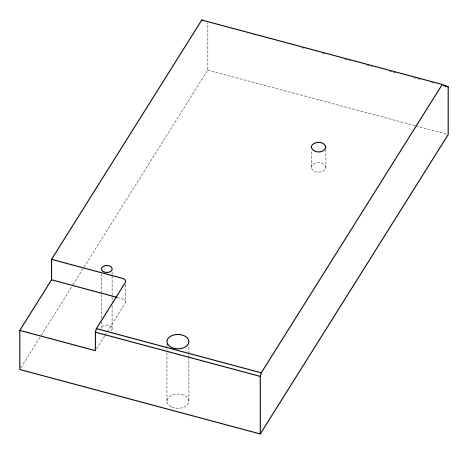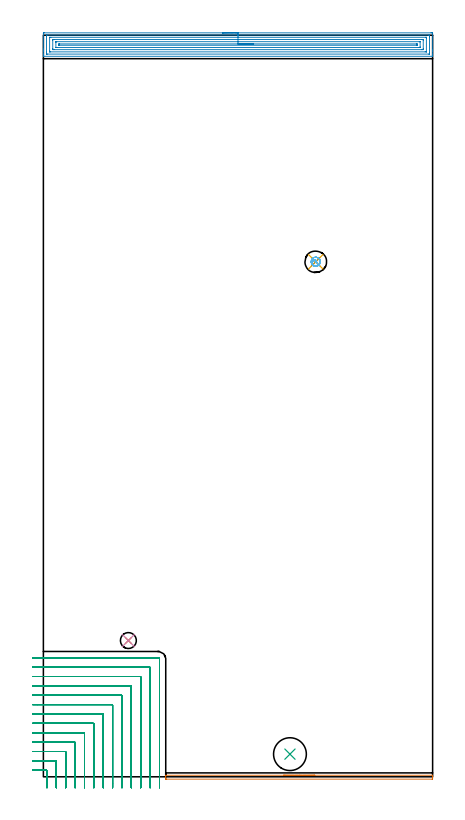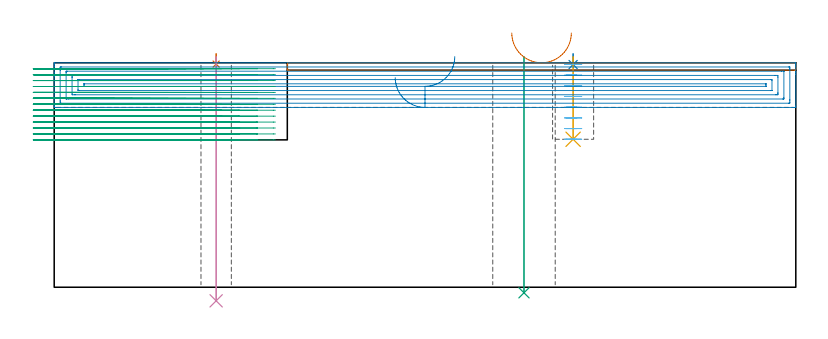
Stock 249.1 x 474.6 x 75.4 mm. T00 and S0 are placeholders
(PLAN: 9 operations, 6 tool changes, 50.7 min)
(1 SPOT_DRILL | STEP1HOLE_1 | NXT0321_9005460120000 | 0.03 min | 0 mm3)
(2 SPOT_DRILL_1 | STEP1POCKET | NXT0321_9005460120000 | 0.03 min | 2 mm3)
(3 INDEXABLE_INSERT_DRILL_THROUGH_HOLE_FROM_SOLID | STEP1HOLE | NXT0302_013 | 0.32 min | 26069 mm3)
(4 DRILL_THROUGH_HOLE_INTO_CENTER | STEP1HOLE_1 | UGT0301_215 | 0.33 min | 6123 mm3)
(5 DRILL_BLIND_HOLE_INTO_CENTER | STEP1POCKET | NXT0301_128 | 0.11 min | 2771 mm3)
(6 MILL_ROUGH_BLIND_HOLE_CONTOUR | STEP1POCKET | NXT0201_009 | Spiral | 0.99 min | 1061 mm3)
(7 AREA_MILL | FG_CHAMFER_SURFACE | UGT0205_001 | 1.52 min | 540 mm3)
(8 AREA_MILL_1 | FG_CHAMFER_SURFACE_1 | UGT0205_001 | 12.18 min | 28023 mm3)
(9 MILL_CORNER_NOTCH_RECTANGULAR | CORNER_NOTCH_RECTANGULAR | NXT0201_009 | Follow Part, ap 2, ae 75% | 35.16 min | 162510 mm3)
(TOOL NXT0321_9005460120000 | NC Spot Drill, 142deg, 12mm, Carbide, Uncoated | D12 PA142 FL30 Z2)
(TOOL NXT0302_013 | Index. Insert Drill 21mm [880-D2100L25-05] | D21 PA176 FL105 Z2)
(TOOL UGT0301_215 | Twist Drill 10.2 mm | D10.2 PA118 FL82 Z2)
(TOOL NXT0301_128 | Carbide Drill 12mm [861.1-1200-036A1-GP GC34] | D12 PA150 FL37.4 Z2)
(TOOL NXT0201_009 | ENDMILL 8mm [2P460-0800-NA 1630] | D8 FL26 Z6)
(TOOL UGT0205_001 | Chamfer Mill 20 x 3 x 45 deg. | D20 FL50 Z2)
(OP 1 SPOT_DRILL)
G17 G21 G94 G90
T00 M6
G54
G17 G0 G90 X54.4 Y87.2 S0 M3
G43 Z85.4 H0
G94 G81 G98 Z74.961 F250. R78.4
G80
M5
M2
(OP 2 SPOT_DRILL_1)
G17 G21 G94 G90
T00 M6
G54
G17 G0 G90 X174.3 Y329.6 S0 M3
G43 Z85.4 H0
G94 G81 G98 Z74.806 F250. R78.4
G80
M5
M2
(OP 3 INDEXABLE_INSERT_DRILL_THROUGH_HOLE_FROM_SOLID)
G17 G21 G94 G90
T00 M6
G54
G17 G0 G90 X157.8 Y14.5 S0 M3
G43 Z85.4 H1
G94 G81 G98 Z-1.867 F250. R77.4
G80
M5
M2
(OP 4 DRILL_THROUGH_HOLE_INTO_CENTER)
G17 G21 G94 G90
T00 M6
G54
G17 G0 G90 X54.4 Y87.2 S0 M3
G43 Z85.4 H0
G94 G73 G98 Z-4.564 F250. Q9.996 R77.4
G80
M5
M2
(OP 5 DRILL_BLIND_HOLE_INTO_CENTER)
G17 G21 G94 G90
T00 M6
G54
G17 G0 G90 X174.3 Y329.6 S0 M3
G43 Z85.4 H1
G94 G81 G98 Z49.7 F250. R77.4
G80
M5
M2
(OP 6 MILL_ROUGH_BLIND_HOLE_CONTOUR)
G17 G21 G94 G90
T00 M6
G54
G17 G0 G90 X174.3 Y329.6 S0 M3
G43 Z85.4 H1
Z74.813
G94 G3 X174.636 Y330.328 R0.441 F250.
X173.358 Y330.703 R1.217
X172.011 Y328.636 R1.915
X173.846 Y326.736 R2.195
X177.164 Y329.146 R2.9
X173.846 Y326.736 R-2.9
X175.505 Y327.941 R1.45
X174.3 Y329.6 R1.45
G0 Z71.225
G3 X174.636 Y330.328 R0.441
X173.358 Y330.703 R1.217
X172.011 Y328.636 R1.915
X173.846 Y326.736 R2.195
X177.164 Y329.146 R2.9
X173.846 Y326.736 R-2.9
X175.505 Y327.941 R1.45
X174.3 Y329.6 R1.45
G0 Z67.638
G3 X174.636 Y330.328 R0.441
X173.358 Y330.703 R1.217
X172.011 Y328.636 R1.915
X173.846 Y326.736 R2.195
X177.164 Y329.146 R2.9
X173.846 Y326.736 R-2.9
X175.505 Y327.941 R1.45
X174.3 Y329.6 R1.45
G0 Z64.05
G3 X174.636 Y330.328 R0.441
X173.358 Y330.703 R1.217
X172.011 Y328.636 R1.915
X173.846 Y326.736 R2.195
X177.164 Y329.146 R2.9
X173.846 Y326.736 R-2.9
X175.505 Y327.941 R1.45
X174.3 Y329.6 R1.45
G0 Z60.463
G3 X174.636 Y330.328 R0.441
X173.358 Y330.703 R1.217
X172.011 Y328.636 R1.915
X173.846 Y326.736 R2.195
X177.164 Y329.146 R2.9
X173.846 Y326.736 R-2.9
X175.505 Y327.941 R1.45
X174.3 Y329.6 R1.45
G0 Z56.875
G3 X174.636 Y330.328 R0.441
X173.358 Y330.703 R1.217
X172.011 Y328.636 R1.915
X173.846 Y326.736 R2.195
X177.164 Y329.146 R2.9
X173.846 Y326.736 R-2.9
X175.505 Y327.941 R1.45
X174.3 Y329.6 R1.45
G0 Z53.288
G3 X174.636 Y330.328 R0.441
X173.358 Y330.703 R1.217
X172.011 Y328.636 R1.915
X173.846 Y326.736 R2.195
X177.164 Y329.146 R2.9
X173.846 Y326.736 R-2.9
X175.505 Y327.941 R1.45
X174.3 Y329.6 R1.45
G0 Z49.7
G3 X174.636 Y330.328 R0.441
X173.358 Y330.703 R1.217
X172.011 Y328.636 R1.915
X173.846 Y326.736 R2.195
X177.164 Y329.146 R2.9
X173.846 Y326.736 R-2.9
X175.505 Y327.941 R1.45
X174.3 Y329.6 R1.45
G0 Z85.4
M5
M2
(OP 7 AREA_MILL)
G17 G21 G94 G90
T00 M6
G54
G17 G0 G90 X153.7 Y1. S1061 M3
G43 Z85.4 H0
G94 G1 X153.738 Z84.528 F250.
X153.852 Z83.663
X154.041 Z82.812
X154.303 Z81.98
X154.637 Z81.174
X155.04 Z80.4
X155.509 Z79.664
X156.04 Z78.972
X156.629 Z78.329
X157.272 Z77.739
X157.964 Z77.208
X158.7 Z76.74
X159.474 Z76.337
X160.28 Z76.003
X161.112 Z75.741
X161.964 Z75.552
X162.828 Z75.438
X163.7 Z75.4
X248.939
X249.09 Y0.998 Z75.388
X249.098 Y0.867 Z75.259
X249.1 Y0.731 Z75.13
Y0.381 Z74.78
Y-0.25 Z74.145
Y-1.441 Z72.956
X249.097 Y-1.491 Z72.905
X248.749 Y-1.5 Z72.9
X78.907
X78.65 Y-1.498 Z72.902
X78.303 Y-1.491 Z72.905
X78.3 Y-1.441 Z72.956
Y-0.25 Z74.145
Y0.381 Z74.78
Y0.731 Z75.13
X78.302 Y0.867 Z75.259
X78.31 Y0.998 Z75.388
X78.461 Y1. Z75.4
X163.7
X164.572 Z75.438
X165.437 Z75.552
X166.288 Z75.741
X167.12 Z76.003
X167.926 Z76.337
X168.7 Z76.74
X169.436 Z77.208
X170.128 Z77.739
X170.771 Z78.329
X171.36 Z78.972
X171.892 Z79.664
X172.36 Z80.4
X172.763 Z81.174
X173.097 Z81.98
X173.359 Z82.812
X173.548 Z83.663
X173.662 Z84.528
X173.7 Z85.4
M5
M2
(OP 8 AREA_MILL_1)
G17 G21 G94 G90
T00 M6
G54
G17 G0 G90 X114.55 Y476.1 S1061 M3
G43 Z85.4 H0
Z70.4
G94 G1 X114.588 Z69.528 F250.
X114.702 Z68.664
X114.891 Z67.812
X115.153 Z66.98
X115.487 Z66.174
X115.89 Z65.4
X116.359 Z64.664
X116.89 Z63.972
X117.479 Z63.329
X118.122 Z62.74
X118.814 Z62.208
X119.55 Z61.74
X120.324 Z61.337
X121.13 Z61.003
X121.962 Z60.741
X122.814 Z60.552
X123.678 Z60.438
X124.55 Z60.4
X248.05
X248.504 Y476.099 Z60.401
X248.954 Y476.095 Z60.403
X249.091 Y476.091 Z60.406
X249.1 Y475.65 Z60.847
Y465.075 Z71.42
Y464.49 Z72.008
Y464.193 Z72.303
Y462.431 Z74.064
Y461.839 Z74.66
Y461.549 Z74.95
X249.099 Y461.401 Z75.098
X249.09 Y461.106 Z75.393
X248.95 Y461.1 Z75.4
X0.15
X0.01 Y461.106 Z75.393
X0. Y461.402 Z75.097
Y461.549 Z74.95
Y461.838 Z74.661
Y462.431 Z74.064
Y464.49 Z72.008
Y465.075 Z71.42
Y465.663 Z70.832
Y475.65 Z60.847
X0.003 Y475.946 Z60.551
X0.01 Y476.092 Z60.405
X0.158 Y476.099 Z60.399
X0.596 Y476.1 Z60.4
X124.55
Y474.686 Z61.814
X246.721 Y474.685 Z61.815
X246.807 Y474.684 Z61.816
X247.08 Y474.679 Z61.821
X247.09 Y474.591 Z61.909
X247.097 Y474.397 Z62.103
X247.099 Y473.888 Z62.612
X247.1 Y473.513 Z62.987
Y463.312 Z73.188
X247.099 Y462.939 Z73.561
X247.091 Y462.563 Z73.937
X247.089 Y462.52 Z73.98
X247.073 Y462.519 Z73.981
X247.023 Y462.516 Z73.984
X246.923 Y462.515 Z73.985
X246.721 Y462.514 Z73.986
X2.379 Y462.515 Z73.985
X2.293 Y462.516 Z73.984
X2.021 Y462.521 Z73.979
X2.01 Y462.609 Z73.891
X2.003 Y462.802 Z73.698
X2.001 Y463.312 Z73.188
X2. Y463.687 Z72.813
Y473.888 Z62.612
X2.001 Y474.261 Z62.239
X2.009 Y474.637 Z61.863
X2.011 Y474.68 Z61.82
X2.027 Y474.681 Z61.819
X2.077 Y474.684 Z61.816
X2.177 Y474.685 Z61.815
X2.379 Y474.686 Z61.814
X124.55
Y473.272 Z63.228
X244.669 Y473.271 Z63.229
X244.937 Y473.27 Z63.23
X245.026 Y473.268 Z63.232
X245.088 Y473.265 Z63.235
X245.093 Y473.167 Z63.333
X245.098 Y473.007 Z63.493
X245.1 Y472.846 Z63.654
X245.099 Y464.034 Z72.466
X245.095 Y463.979 Z72.521
X245.09 Y463.941 Z72.559
X245.069 Y463.935 Z72.565
X244.937 Y463.933 Z72.567
X244.313 Y463.929 Z72.571
X4.431
X4.163 Y463.93 Z72.57
X4.074 Y463.932 Z72.568
X4.012 Y463.935 Z72.565
X4.007 Y464.033 Z72.467
X4.002 Y464.193 Z72.307
X4. Y464.354 Z72.146
X4.001 Y473.167 Z63.333
X4.005 Y473.221 Z63.279
X4.01 Y473.259 Z63.241
X4.031 Y473.265 Z63.235
X4.163 Y473.267 Z63.233
X4.787 Y473.271 Z63.229
X124.55 Y473.272 Z63.228
Y471.857 Z64.643
X242.262
X242.534 Y471.856 Z64.644
X242.988 Y471.85 Z64.65
X243.09 Y471.846 Z64.654
X243.095 Y471.667 Z64.833
X243.1 Y471.297 Z65.203
Y471.244 Z65.256
X243.099 Y465.956 Z70.544
X243.09 Y465.542 Z70.958
X243.08 Y465.35 Z71.15
X242.879 Y465.346 Z71.154
X242.262 Y465.343 Z71.157
X241.991
X6.838
X6.566 Y465.344 Z71.156
X6.112 Y465.35 Z71.15
X6.01 Y465.354 Z71.146
X6.005 Y465.533 Z70.967
X6. Y465.903 Z70.597
Y465.956 Z70.544
X6.001 Y471.244 Z65.256
X6.01 Y471.658 Z64.842
X6.02 Y471.85 Z64.65
X6.221 Y471.854 Z64.646
X6.838 Y471.857 Z64.643
X7.109
X124.55
Y470.443 Z66.057
X240.56
X240.723 Y470.442 Z66.058
X241.048 Y470.436 Z66.064
X241.092 Y470.432 Z66.068
X241.096 Y470.425 Z66.075
X241.099 Y470.404 Z66.096
Y467.105 Z69.395
X241.094 Y466.837 Z69.663
X241.09 Y466.768 Z69.732
X240.804 Y466.76 Z69.74
X240.641 Y466.757 Z69.743
X240.56
X8.54
X8.377 Y466.758 Z69.742
X8.052 Y466.764 Z69.736
X8.008 Y466.768 Z69.732
X8.004 Y466.775 Z69.725
X8.001 Y466.796 Z69.704
Y470.095 Z66.405
X8.006 Y470.363 Z66.137
X8.01 Y470.432 Z66.068
X8.296 Y470.44 Z66.06
X8.459 Y470.443 Z66.057
X8.54
X124.55
Y469.029 Z67.471
X238.955 Y469.028 Z67.472
X239.032 Y469.026 Z67.474
X239.076 Y469.023 Z67.477
X239.09 Y469.02 Z67.48
X239.091 Y469. Z67.5
X239.096 Y468.6 Z67.9
X239.095 Y468.205 Z68.295
X239.09 Y468.179 Z68.321
X239.073 Y468.177 Z68.323
X239.02 Y468.174 Z68.326
X238.912 Y468.172 Z68.328
X10.145
X10.068 Y468.174 Z68.326
X10.024 Y468.177 Z68.323
X10.01 Y468.179 Z68.321
X10.009 Y468.2 Z68.3
X10.004 Y468.6 Z67.9
X10.005 Y468.995 Z67.505
X10.01 Y469.021 Z67.479
X10.027 Y469.023 Z67.477
X10.08 Y469.026 Z67.474
X10.188 Y469.028 Z67.472
X124.55 Y469.029 Z67.471
X125.422 Z67.509
X126.287 Z67.623
X127.138 Z67.812
X127.97 Z68.074
X128.776 Z68.408
X129.55 Z68.811
X130.286 Z69.28
X130.978 Z69.811
X131.621 Z70.4
X132.21 Z71.043
X132.742 Z71.735
X133.21 Z72.471
X133.613 Z73.245
X133.947 Z74.051
X134.209 Z74.883
X134.398 Z75.735
X134.512 Z76.6
X134.55 Z77.471
G0 Z85.4
M5
M2
(OP 9 MILL_CORNER_NOTCH_RECTANGULAR)
G17 G21 G94 G90
T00 M6
G54
G17 G0 G90 X2.3 Y-7. S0 M3
G43 Z85.4 H1
Z73.408
G94 G1 Y-4. F250.
Y3.805 F500.
G3 X1.905 Y4.2 R0.4
G1 X-4.
X-7. F250.
G0 Z85.4
X8.3 Y-7.
Z73.408
G1 Y-4.
Y9.805 F500.
G3 X7.905 Y10.2 R0.4
G1 X-4.
X-7. F250.
G0 Z85.4
X14.3 Y-7.
Z73.408
G1 Y-4.
Y15.805 F500.
G3 X13.905 Y16.2 R0.4
G1 X-4.
X-7. F250.
G0 Z85.4
X20.3 Y-7.
Z73.408
G1 Y-4.
Y21.804 F500.
G3 X19.904 Y22.2 R0.4
G1 X-4.
X-7. F250.
G0 Z85.4
X26.3 Y-7.
Z73.408
G1 Y-4.
Y27.804 F500.
G3 X25.904 Y28.2 R0.4
G1 X-4.
X-7. F250.
G0 Z85.4
X32.3 Y-7.
Z73.408
G1 Y-4.
Y33.804 F500.
G3 X31.904 Y34.2 R0.4
G1 X-4.
X-7. F250.
G0 Z85.4
X38.3 Y-7.
Z73.408
G1 Y-4.
Y39.804 F500.
G3 X37.904 Y40.2 R0.4
G1 X-4.
X-7. F250.
G0 Z85.4
X44.3 Y-7.
Z73.408
G1 Y-4.
Y45.804 F500.
G3 X43.904 Y46.2 R0.4
G1 X-4.
X-7. F250.
G0 Z85.4
X50.3 Y-7.
Z73.408
G1 Y-4.
Y51.804 F500.
G3 X49.904 Y52.2 R0.4
G1 X-4.
X-7. F250.
G0 Z85.4
X56.3 Y-7.
Z73.408
G1 Y-4.
Y57.803 F500.
G3 X55.903 Y58.2 R0.4
G1 X-4.
X-7. F250.
G0 Z85.4
X62.3 Y-7.
Z73.408
G1 Y-4.
Y63.803 F500.
G3 X61.903 Y64.2 R0.4
G1 X-4.
X-7. F250.
G0 Z85.4
X68.3 Y-7.
Z73.408
G1 Y-4.
Y69.803 F500.
G3 X67.903 Y70.2 R0.4
G1 X-4.
X-7. F250.
G0 Z85.4
X74.3 Y-7.
Z73.408
G1 Y-4.
Y75.5 F500.
G3 X73.6 Y76.2 R0.7
G1 X-4.
X-7. F250.
G0 Z85.4
X2.3 Y-7.
Z71.415
G1 Y-4.
Y3.805 F500.
G3 X1.905 Y4.2 R0.4
G1 X-4.
X-7. F250.
G0 Z85.4
X8.3 Y-7.
Z71.415
G1 Y-4.
Y9.805 F500.
G3 X7.905 Y10.2 R0.4
G1 X-4.
X-7. F250.
G0 Z85.4
X14.3 Y-7.
Z71.415
G1 Y-4.
Y15.805 F500.
G3 X13.905 Y16.2 R0.4
G1 X-4.
X-7. F250.
G0 Z85.4
X20.3 Y-7.
Z71.415
G1 Y-4.
Y21.804 F500.
G3 X19.904 Y22.2 R0.4
G1 X-4.
X-7. F250.
G0 Z85.4
X26.3 Y-7.
Z71.415
G1 Y-4.
Y27.804 F500.
G3 X25.904 Y28.2 R0.4
G1 X-4.
X-7. F250.
G0 Z85.4
X32.3 Y-7.
Z71.415
G1 Y-4.
Y33.804 F500.
G3 X31.904 Y34.2 R0.4
G1 X-4.
X-7. F250.
G0 Z85.4
X38.3 Y-7.
Z71.415
G1 Y-4.
Y39.804 F500.
G3 X37.904 Y40.2 R0.4
G1 X-4.
X-7. F250.
G0 Z85.4
X44.3 Y-7.
Z71.415
G1 Y-4.
Y45.804 F500.
G3 X43.904 Y46.2 R0.4
G1 X-4.
X-7. F250.
G0 Z85.4
X50.3 Y-7.
Z71.415
G1 Y-4.
Y51.804 F500.
G3 X49.904 Y52.2 R0.4
G1 X-4.
X-7. F250.
G0 Z85.4
X56.3 Y-7.
Z71.415
G1 Y-4.
Y57.803 F500.
G3 X55.903 Y58.2 R0.4
G1 X-4.
X-7. F250.
G0 Z85.4
X62.3 Y-7.
Z71.415
G1 Y-4.
Y63.803 F500.
G3 X61.903 Y64.2 R0.4
G1 X-4.
X-7. F250.
G0 Z85.4
X68.3 Y-7.
Z71.415
G1 Y-4.
Y69.803 F500.
G3 X67.903 Y70.2 R0.4
G1 X-4.
X-7. F250.
G0 Z85.4
X74.3 Y-7.
Z71.415
G1 Y-4.
Y75.5 F500.
G3 X73.6 Y76.2 R0.7
G1 X-4.
X-7. F250.
G0 Z85.4
X2.3 Y-7.
Z69.423
G1 Y-4.
Y3.805 F500.
G3 X1.905 Y4.2 R0.4
G1 X-4.
X-7. F250.
G0 Z85.4
X8.3 Y-7.
Z69.423
G1 Y-4.
Y9.805 F500.
G3 X7.905 Y10.2 R0.4
G1 X-4.
X-7. F250.
G0 Z85.4
X14.3 Y-7.
Z69.423
G1 Y-4.
Y15.805 F500.
G3 X13.905 Y16.2 R0.4
G1 X-4.
X-7. F250.
G0 Z85.4
X20.3 Y-7.
Z69.423
G1 Y-4.
Y21.804 F500.
G3 X19.904 Y22.2 R0.4
G1 X-4.
X-7. F250.
G0 Z85.4
X26.3 Y-7.
Z69.423
G1 Y-4.
Y27.804 F500.
G3 X25.904 Y28.2 R0.4
G1 X-4.
X-7. F250.
G0 Z85.4
X32.3 Y-7.
Z69.423
G1 Y-4.
Y33.804 F500.
G3 X31.904 Y34.2 R0.4
G1 X-4.
X-7. F250.
G0 Z85.4
X38.3 Y-7.
Z69.423
G1 Y-4.
Y39.804 F500.
G3 X37.904 Y40.2 R0.4
G1 X-4.
X-7. F250.
G0 Z85.4
X44.3 Y-7.
Z69.423
G1 Y-4.
Y45.804 F500.
G3 X43.904 Y46.2 R0.4
G1 X-4.
X-7. F250.
G0 Z85.4
X50.3 Y-7.
Z69.423
G1 Y-4.
Y51.804 F500.
G3 X49.904 Y52.2 R0.4
G1 X-4.
X-7. F250.
G0 Z85.4
X56.3 Y-7.
Z69.423
G1 Y-4.
Y57.803 F500.
G3 X55.903 Y58.2 R0.4
G1 X-4.
X-7. F250.
G0 Z85.4
X62.3 Y-7.
Z69.423
G1 Y-4.
Y63.803 F500.
G3 X61.903 Y64.2 R0.4
G1 X-4.
X-7. F250.
G0 Z85.4
X68.3 Y-7.
Z69.423
G1 Y-4.
Y69.803 F500.
G3 X67.903 Y70.2 R0.4
G1 X-4.
X-7. F250.
G0 Z85.4
X74.3 Y-7.
Z69.423
G1 Y-4.
Y75.5 F500.
G3 X73.6 Y76.2 R0.7
G1 X-4.
X-7. F250.
G0 Z85.4
X2.3 Y-7.
Z67.431
G1 Y-4.
Y3.805 F500.
G3 X1.905 Y4.2 R0.4
G1 X-4.
X-7. F250.
G0 Z85.4
X8.3 Y-7.
Z67.431
G1 Y-4.
Y9.805 F500.
G3 X7.905 Y10.2 R0.4
G1 X-4.
X-7. F250.
G0 Z85.4
X14.3 Y-7.
Z67.431
G1 Y-4.
Y15.805 F500.
G3 X13.905 Y16.2 R0.4
G1 X-4.
X-7. F250.
G0 Z85.4
X20.3 Y-7.
Z67.431
G1 Y-4.
Y21.804 F500.
G3 X19.904 Y22.2 R0.4
G1 X-4.
X-7. F250.
G0 Z85.4
X26.3 Y-7.
Z67.431
G1 Y-4.
Y27.804 F500.
G3 X25.904 Y28.2 R0.4
G1 X-4.
X-7. F250.
G0 Z85.4
X32.3 Y-7.
Z67.431
G1 Y-4.
Y33.804 F500.
G3 X31.904 Y34.2 R0.4
G1 X-4.
X-7. F250.
G0 Z85.4
X38.3 Y-7.
Z67.431
G1 Y-4.
Y39.804 F500.
G3 X37.904 Y40.2 R0.4
G1 X-4.
X-7. F250.
G0 Z85.4
X44.3 Y-7.
Z67.431
G1 Y-4.
Y45.804 F500.
G3 X43.904 Y46.2 R0.4
G1 X-4.
X-7. F250.
G0 Z85.4
X50.3 Y-7.
Z67.431
G1 Y-4.
Y51.804 F500.
G3 X49.904 Y52.2 R0.4
G1 X-4.
X-7. F250.
G0 Z85.4
X56.3 Y-7.
Z67.431
G1 Y-4.
Y57.803 F500.
G3 X55.903 Y58.2 R0.4
G1 X-4.
X-7. F250.
G0 Z85.4
X62.3 Y-7.
Z67.431
G1 Y-4.
Y63.803 F500.
G3 X61.903 Y64.2 R0.4
G1 X-4.
X-7. F250.
G0 Z85.4
X68.3 Y-7.
Z67.431
G1 Y-4.
Y69.803 F500.
G3 X67.903 Y70.2 R0.4
G1 X-4.
X-7. F250.
G0 Z85.4
X74.3 Y-7.
Z67.431
G1 Y-4.
Y75.5 F500.
G3 X73.6 Y76.2 R0.7
G1 X-4.
X-7. F250.
G0 Z85.4
X2.3 Y-7.
Z65.438
G1 Y-4.
Y3.805 F500.
G3 X1.905 Y4.2 R0.4
G1 X-4.
X-7. F250.
G0 Z85.4
X8.3 Y-7.
Z65.438
G1 Y-4.
Y9.805 F500.
G3 X7.905 Y10.2 R0.4
G1 X-4.
X-7. F250.
G0 Z85.4
X14.3 Y-7.
Z65.438
G1 Y-4.
Y15.805 F500.
G3 X13.905 Y16.2 R0.4
G1 X-4.
X-7. F250.
G0 Z85.4
X20.3 Y-7.
Z65.438
G1 Y-4.
Y21.804 F500.
G3 X19.904 Y22.2 R0.4
G1 X-4.
X-7. F250.
G0 Z85.4
X26.3 Y-7.
Z65.438
G1 Y-4.
Y27.804 F500.
G3 X25.904 Y28.2 R0.4
G1 X-4.
X-7. F250.
G0 Z85.4
X32.3 Y-7.
Z65.438
G1 Y-4.
Y33.804 F500.
G3 X31.904 Y34.2 R0.4
G1 X-4.
X-7. F250.
G0 Z85.4
X38.3 Y-7.
Z65.438
G1 Y-4.
Y39.804 F500.
G3 X37.904 Y40.2 R0.4
G1 X-4.
X-7. F250.
G0 Z85.4
X44.3 Y-7.
Z65.438
G1 Y-4.
Y45.804 F500.
G3 X43.904 Y46.2 R0.4
G1 X-4.
X-7. F250.
G0 Z85.4
X50.3 Y-7.
Z65.438
G1 Y-4.
Y51.804 F500.
G3 X49.904 Y52.2 R0.4
G1 X-4.
X-7. F250.
G0 Z85.4
X56.3 Y-7.
Z65.438
G1 Y-4.
Y57.803 F500.
G3 X55.903 Y58.2 R0.4
G1 X-4.
X-7. F250.
G0 Z85.4
X62.3 Y-7.
Z65.438
G1 Y-4.
Y63.803 F500.
G3 X61.903 Y64.2 R0.4
G1 X-4.
X-7. F250.
G0 Z85.4
X68.3 Y-7.
Z65.438
G1 Y-4.
Y69.803 F500.
G3 X67.903 Y70.2 R0.4
G1 X-4.
X-7. F250.
G0 Z85.4
X74.3 Y-7.
Z65.438
G1 Y-4.
Y75.5 F500.
G3 X73.6 Y76.2 R0.7
G1 X-4.
X-7. F250.
G0 Z85.4
X2.3 Y-7.
Z63.446
G1 Y-4.
Y3.805 F500.
G3 X1.905 Y4.2 R0.4
G1 X-4.
X-7. F250.
G0 Z85.4
X8.3 Y-7.
Z63.446
G1 Y-4.
Y9.805 F500.
G3 X7.905 Y10.2 R0.4
G1 X-4.
X-7. F250.
G0 Z85.4
X14.3 Y-7.
Z63.446
G1 Y-4.
Y15.805 F500.
G3 X13.905 Y16.2 R0.4
G1 X-4.
X-7. F250.
G0 Z85.4
X20.3 Y-7.
Z63.446
G1 Y-4.
Y21.804 F500.
G3 X19.904 Y22.2 R0.4
G1 X-4.
X-7. F250.
G0 Z85.4
X26.3 Y-7.
Z63.446
G1 Y-4.
Y27.804 F500.
G3 X25.904 Y28.2 R0.4
G1 X-4.
X-7. F250.
G0 Z85.4
X32.3 Y-7.
Z63.446
G1 Y-4.
Y33.804 F500.
G3 X31.904 Y34.2 R0.4
G1 X-4.
X-7. F250.
G0 Z85.4
X38.3 Y-7.
Z63.446
G1 Y-4.
Y39.804 F500.
G3 X37.904 Y40.2 R0.4
G1 X-4.
X-7. F250.
G0 Z85.4
X44.3 Y-7.
Z63.446
G1 Y-4.
Y45.804 F500.
G3 X43.904 Y46.2 R0.4
G1 X-4.
X-7. F250.
G0 Z85.4
X50.3 Y-7.
Z63.446
G1 Y-4.
Y51.804 F500.
G3 X49.904 Y52.2 R0.4
G1 X-4.
X-7. F250.
G0 Z85.4
X56.3 Y-7.
Z63.446
G1 Y-4.
Y57.803 F500.
G3 X55.903 Y58.2 R0.4
G1 X-4.
X-7. F250.
G0 Z85.4
X62.3 Y-7.
Z63.446
G1 Y-4.
Y63.803 F500.
G3 X61.903 Y64.2 R0.4
G1 X-4.
X-7. F250.
G0 Z85.4
X68.3 Y-7.
Z63.446
G1 Y-4.
Y69.803 F500.
G3 X67.903 Y70.2 R0.4
G1 X-4.
X-7. F250.
G0 Z85.4
X74.3 Y-7.
Z63.446
G1 Y-4.
Y75.5 F500.
G3 X73.6 Y76.2 R0.7
G1 X-4.
X-7. F250.
G0 Z85.4
X2.3 Y-7.
Z61.454
G1 Y-4.
Y3.805 F500.
G3 X1.905 Y4.2 R0.4
G1 X-4.
X-7. F250.
G0 Z85.4
X8.3 Y-7.
Z61.454
G1 Y-4.
Y9.805 F500.
G3 X7.905 Y10.2 R0.4
G1 X-4.
X-7. F250.
G0 Z85.4
X14.3 Y-7.
Z61.454
G1 Y-4.
Y15.805 F500.
G3 X13.905 Y16.2 R0.4
G1 X-4.
X-7. F250.
G0 Z85.4
X20.3 Y-7.
Z61.454
G1 Y-4.
Y21.804 F500.
G3 X19.904 Y22.2 R0.4
G1 X-4.
X-7. F250.
G0 Z85.4
X26.3 Y-7.
Z61.454
G1 Y-4.
Y27.804 F500.
G3 X25.904 Y28.2 R0.4
G1 X-4.
X-7. F250.
G0 Z85.4
X32.3 Y-7.
Z61.454
G1 Y-4.
Y33.804 F500.
G3 X31.904 Y34.2 R0.4
G1 X-4.
X-7. F250.
G0 Z85.4
X38.3 Y-7.
Z61.454
G1 Y-4.
Y39.804 F500.
G3 X37.904 Y40.2 R0.4
G1 X-4.
X-7. F250.
G0 Z85.4
X44.3 Y-7.
Z61.454
G1 Y-4.
Y45.804 F500.
G3 X43.904 Y46.2 R0.4
G1 X-4.
X-7. F250.
G0 Z85.4
X50.3 Y-7.
Z61.454
G1 Y-4.
Y51.804 F500.
G3 X49.904 Y52.2 R0.4
G1 X-4.
X-7. F250.
G0 Z85.4
X56.3 Y-7.
Z61.454
G1 Y-4.
Y57.803 F500.
G3 X55.903 Y58.2 R0.4
G1 X-4.
X-7. F250.
G0 Z85.4
X62.3 Y-7.
Z61.454
G1 Y-4.
Y63.803 F500.
G3 X61.903 Y64.2 R0.4
G1 X-4.
X-7. F250.
G0 Z85.4
X68.3 Y-7.
Z61.454
G1 Y-4.
Y69.803 F500.
G3 X67.903 Y70.2 R0.4
G1 X-4.
X-7. F250.
G0 Z85.4
X74.3 Y-7.
Z61.454
G1 Y-4.
Y75.5 F500.
G3 X73.6 Y76.2 R0.7
G1 X-4.
X-7. F250.
G0 Z85.4
X2.3 Y-7.
Z59.462
G1 Y-4.
Y3.805 F500.
G3 X1.905 Y4.2 R0.4
G1 X-4.
X-7. F250.
G0 Z85.4
X8.3 Y-7.
Z59.462
G1 Y-4.
Y9.805 F500.
G3 X7.905 Y10.2 R0.4
G1 X-4.
X-7. F250.
G0 Z85.4
X14.3 Y-7.
Z59.462
G1 Y-4.
Y15.805 F500.
G3 X13.905 Y16.2 R0.4
G1 X-4.
X-7. F250.
G0 Z85.4
X20.3 Y-7.
Z59.462
G1 Y-4.
Y21.804 F500.
G3 X19.904 Y22.2 R0.4
G1 X-4.
X-7. F250.
G0 Z85.4
X26.3 Y-7.
Z59.462
G1 Y-4.
Y27.804 F500.
G3 X25.904 Y28.2 R0.4
G1 X-4.
X-7. F250.
G0 Z85.4
X32.3 Y-7.
Z59.462
G1 Y-4.
Y33.804 F500.
G3 X31.904 Y34.2 R0.4
G1 X-4.
X-7. F250.
G0 Z85.4
X38.3 Y-7.
Z59.462
G1 Y-4.
Y39.804 F500.
G3 X37.904 Y40.2 R0.4
G1 X-4.
X-7. F250.
G0 Z85.4
X44.3 Y-7.
Z59.462
G1 Y-4.
Y45.804 F500.
G3 X43.904 Y46.2 R0.4
G1 X-4.
X-7. F250.
G0 Z85.4
X50.3 Y-7.
Z59.462
G1 Y-4.
Y51.804 F500.
G3 X49.904 Y52.2 R0.4
G1 X-4.
X-7. F250.
G0 Z85.4
X56.3 Y-7.
Z59.462
G1 Y-4.
Y57.803 F500.
G3 X55.903 Y58.2 R0.4
G1 X-4.
X-7. F250.
G0 Z85.4
X62.3 Y-7.
Z59.462
G1 Y-4.
Y63.803 F500.
G3 X61.903 Y64.2 R0.4
G1 X-4.
X-7. F250.
G0 Z85.4
X68.3 Y-7.
Z59.462
G1 Y-4.
Y69.803 F500.
G3 X67.903 Y70.2 R0.4
G1 X-4.
X-7. F250.
G0 Z85.4
X74.3 Y-7.
Z59.462
G1 Y-4.
Y75.5 F500.
G3 X73.6 Y76.2 R0.7
G1 X-4.
X-7. F250.
G0 Z85.4
X2.3 Y-7.
Z57.469
G1 Y-4.
Y3.805 F500.
G3 X1.905 Y4.2 R0.4
G1 X-4.
X-7. F250.
G0 Z85.4
X8.3 Y-7.
Z57.469
G1 Y-4.
Y9.805 F500.
G3 X7.905 Y10.2 R0.4
G1 X-4.
X-7. F250.
G0 Z85.4
X14.3 Y-7.
Z57.469
G1 Y-4.
Y15.805 F500.
G3 X13.905 Y16.2 R0.4
G1 X-4.
X-7. F250.
G0 Z85.4
X20.3 Y-7.
Z57.469
G1 Y-4.
Y21.804 F500.
G3 X19.904 Y22.2 R0.4
G1 X-4.
X-7. F250.
G0 Z85.4
X26.3 Y-7.
Z57.469
G1 Y-4.
Y27.804 F500.
G3 X25.904 Y28.2 R0.4
G1 X-4.
X-7. F250.
G0 Z85.4
X32.3 Y-7.
Z57.469
G1 Y-4.
Y33.804 F500.
G3 X31.904 Y34.2 R0.4
G1 X-4.
X-7. F250.
G0 Z85.4
X38.3 Y-7.
Z57.469
G1 Y-4.
Y39.804 F500.
G3 X37.904 Y40.2 R0.4
G1 X-4.
X-7. F250.
G0 Z85.4
X44.3 Y-7.
Z57.469
G1 Y-4.
Y45.804 F500.
G3 X43.904 Y46.2 R0.4
G1 X-4.
X-7. F250.
G0 Z85.4
X50.3 Y-7.
Z57.469
G1 Y-4.
Y51.803 F500.
G3 X49.904 Y52.2 R0.4
G1 X-4.
X-7. F250.
G0 Z85.4
X56.3 Y-7.
Z57.469
G1 Y-4.
Y57.803 F500.
G3 X55.903 Y58.2 R0.4
G1 X-4.
X-7. F250.
G0 Z85.4
X62.3 Y-7.
Z57.469
G1 Y-4.
Y63.803 F500.
G3 X61.903 Y64.2 R0.4
G1 X-4.
X-7. F250.
G0 Z85.4
X68.3 Y-7.
Z57.469
G1 Y-4.
Y69.803 F500.
G3 X67.903 Y70.2 R0.4
G1 X-4.
X-7. F250.
G0 Z85.4
X74.3 Y-7.
Z57.469
G1 Y-4.
Y75.5 F500.
G3 X73.6 Y76.2 R0.7
G1 X-4.
X-7. F250.
G0 Z85.4
X2.3 Y-7.
Z55.477
G1 Y-4.
Y3.805 F500.
G3 X1.905 Y4.2 R0.4
G1 X-4.
X-7. F250.
G0 Z85.4
X8.3 Y-7.
Z55.477
G1 Y-4.
Y9.805 F500.
G3 X7.905 Y10.2 R0.4
G1 X-4.
X-7. F250.
G0 Z85.4
X14.3 Y-7.
Z55.477
G1 Y-4.
Y15.805 F500.
G3 X13.905 Y16.2 R0.4
G1 X-4.
X-7. F250.
G0 Z85.4
X20.3 Y-7.
Z55.477
G1 Y-4.
Y21.804 F500.
G3 X19.904 Y22.2 R0.4
G1 X-4.
X-7. F250.
G0 Z85.4
X26.3 Y-7.
Z55.477
G1 Y-4.
Y27.804 F500.
G3 X25.904 Y28.2 R0.4
G1 X-4.
X-7. F250.
G0 Z85.4
X32.3 Y-7.
Z55.477
G1 Y-4.
Y33.804 F500.
G3 X31.904 Y34.2 R0.4
G1 X-4.
X-7. F250.
G0 Z85.4
X38.3 Y-7.
Z55.477
G1 Y-4.
Y39.804 F500.
G3 X37.904 Y40.2 R0.4
G1 X-4.
X-7. F250.
G0 Z85.4
X44.3 Y-7.
Z55.477
G1 Y-4.
Y45.804 F500.
G3 X43.904 Y46.2 R0.4
G1 X-4.
X-7. F250.
G0 Z85.4
X50.3 Y-7.
Z55.477
G1 Y-4.
Y51.803 F500.
G3 X49.904 Y52.2 R0.4
G1 X-4.
X-7. F250.
G0 Z85.4
X56.3 Y-7.
Z55.477
G1 Y-4.
Y57.803 F500.
G3 X55.903 Y58.2 R0.4
G1 X-4.
X-7. F250.
G0 Z85.4
X62.3 Y-7.
Z55.477
G1 Y-4.
Y63.803 F500.
G3 X61.903 Y64.2 R0.4
G1 X-4.
X-7. F250.
G0 Z85.4
X68.3 Y-7.
Z55.477
G1 Y-4.
Y69.803 F500.
G3 X67.903 Y70.2 R0.4
G1 X-4.
X-7. F250.
G0 Z85.4
X74.3 Y-7.
Z55.477
G1 Y-4.
Y75.5 F500.
G3 X73.6 Y76.2 R0.7
G1 X-4.
X-7. F250.
G0 Z85.4
X2.3 Y-7.
Z53.485
G1 Y-4.
Y3.805 F500.
G3 X1.905 Y4.2 R0.4
G1 X-4.
X-7. F250.
G0 Z85.4
X8.3 Y-7.
Z53.485
G1 Y-4.
Y9.805 F500.
G3 X7.905 Y10.2 R0.4
G1 X-4.
X-7. F250.
G0 Z85.4
X14.3 Y-7.
Z53.485
G1 Y-4.
Y15.805 F500.
G3 X13.905 Y16.2 R0.4
G1 X-4.
X-7. F250.
G0 Z85.4
X20.3 Y-7.
Z53.485
G1 Y-4.
Y21.804 F500.
G3 X19.904 Y22.2 R0.4
G1 X-4.
X-7. F250.
G0 Z85.4
X26.3 Y-7.
Z53.485
G1 Y-4.
Y27.804 F500.
G3 X25.904 Y28.2 R0.4
G1 X-4.
X-7. F250.
G0 Z85.4
X32.3 Y-7.
Z53.485
G1 Y-4.
Y33.804 F500.
G3 X31.904 Y34.2 R0.4
G1 X-4.
X-7. F250.
G0 Z85.4
X38.3 Y-7.
Z53.485
G1 Y-4.
Y39.804 F500.
G3 X37.904 Y40.2 R0.4
G1 X-4.
X-7. F250.
G0 Z85.4
X44.3 Y-7.
Z53.485
G1 Y-4.
Y45.804 F500.
G3 X43.904 Y46.2 R0.4
G1 X-4.
X-7. F250.
G0 Z85.4
X50.3 Y-7.
Z53.485
G1 Y-4.
Y51.803 F500.
G3 X49.904 Y52.2 R0.4
G1 X-4.
X-7. F250.
G0 Z85.4
X56.3 Y-7.
Z53.485
G1 Y-4.
Y57.803 F500.
G3 X55.903 Y58.2 R0.4
G1 X-4.
X-7. F250.
G0 Z85.4
X62.3 Y-7.
Z53.485
G1 Y-4.
Y63.803 F500.
G3 X61.903 Y64.2 R0.4
G1 X-4.
X-7. F250.
G0 Z85.4
X68.3 Y-7.
Z53.485
G1 Y-4.
Y69.803 F500.
G3 X67.903 Y70.2 R0.4
G1 X-4.
X-7. F250.
G0 Z85.4
X74.3 Y-7.
Z53.485
G1 Y-4.
Y75.5 F500.
G3 X73.6 Y76.2 R0.7
G1 X-4.
X-7. F250.
G0 Z85.4
X2.3 Y-7.
Z51.492
G1 Y-4.
Y3.805 F500.
G3 X1.905 Y4.2 R0.4
G1 X-4.
X-7. F250.
G0 Z85.4
X8.3 Y-7.
Z51.492
G1 Y-4.
Y9.805 F500.
G3 X7.905 Y10.2 R0.4
G1 X-4.
X-7. F250.
G0 Z85.4
X14.3 Y-7.
Z51.492
G1 Y-4.
Y15.805 F500.
G3 X13.905 Y16.2 R0.4
G1 X-4.
X-7. F250.
G0 Z85.4
X20.3 Y-7.
Z51.492
G1 Y-4.
Y21.804 F500.
G3 X19.904 Y22.2 R0.4
G1 X-4.
X-7. F250.
G0 Z85.4
X26.3 Y-7.
Z51.492
G1 Y-4.
Y27.804 F500.
G3 X25.904 Y28.2 R0.4
G1 X-4.
X-7. F250.
G0 Z85.4
X32.3 Y-7.
Z51.492
G1 Y-4.
Y33.804 F500.
G3 X31.904 Y34.2 R0.4
G1 X-4.
X-7. F250.
G0 Z85.4
X38.3 Y-7.
Z51.492
G1 Y-4.
Y39.804 F500.
G3 X37.904 Y40.2 R0.4
G1 X-4.
X-7. F250.
G0 Z85.4
X44.3 Y-7.
Z51.492
G1 Y-4.
Y45.804 F500.
G3 X43.904 Y46.2 R0.4
G1 X-4.
X-7. F250.
G0 Z85.4
X50.3 Y-7.
Z51.492
G1 Y-4.
Y51.803 F500.
G3 X49.904 Y52.2 R0.4
G1 X-4.
X-7. F250.
G0 Z85.4
X56.3 Y-7.
Z51.492
G1 Y-4.
Y57.803 F500.
G3 X55.903 Y58.2 R0.4
G1 X-4.
X-7. F250.
G0 Z85.4
X62.3 Y-7.
Z51.492
G1 Y-4.
Y63.803 F500.
G3 X61.903 Y64.2 R0.4
G1 X-4.
X-7. F250.
G0 Z85.4
X68.3 Y-7.
Z51.492
G1 Y-4.
Y69.803 F500.
G3 X67.903 Y70.2 R0.4
G1 X-4.
X-7. F250.
G0 Z85.4
X74.3 Y-7.
Z51.492
G1 Y-4.
Y75.5 F500.
G3 X73.6 Y76.2 R0.7
G1 X-4.
X-7. F250.
G0 Z85.4
X2.3 Y-7.
Z49.5
G1 Y-4.
Y3.805 F500.
G3 X1.905 Y4.2 R0.4
G1 X-4.
X-7. F250.
G0 Z85.4
X8.3 Y-7.
Z49.5
G1 Y-4.
Y9.805 F500.
G3 X7.905 Y10.2 R0.4
G1 X-4.
X-7. F250.
G0 Z85.4
X14.3 Y-7.
Z49.5
G1 Y-4.
Y15.805 F500.
G3 X13.905 Y16.2 R0.4
G1 X-4.
X-7. F250.
G0 Z85.4
X20.3 Y-7.
Z49.5
G1 Y-4.
Y21.804 F500.
G3 X19.904 Y22.2 R0.4
G1 X-4.
X-7. F250.
G0 Z85.4
X26.3 Y-7.
Z49.5
G1 Y-4.
Y27.804 F500.
G3 X25.904 Y28.2 R0.4
G1 X-4.
X-7. F250.
G0 Z85.4
X32.3 Y-7.
Z49.5
G1 Y-4.
Y33.804 F500.
G3 X31.904 Y34.2 R0.4
G1 X-4.
X-7. F250.
G0 Z85.4
X38.3 Y-7.
Z49.5
G1 Y-4.
Y39.804 F500.
G3 X37.904 Y40.2 R0.4
G1 X-4.
X-7. F250.
G0 Z85.4
X44.3 Y-7.
Z49.5
G1 Y-4.
Y45.804 F500.
G3 X43.904 Y46.2 R0.4
G1 X-4.
X-7. F250.
G0 Z85.4
X50.3 Y-7.
Z49.5
G1 Y-4.
Y51.803 F500.
G3 X49.904 Y52.2 R0.4
G1 X-4.
X-7. F250.
G0 Z85.4
X56.3 Y-7.
Z49.5
G1 Y-4.
Y57.803 F500.
G3 X55.903 Y58.2 R0.4
G1 X-4.
X-7. F250.
G0 Z85.4
X62.3 Y-7.
Z49.5
G1 Y-4.
Y63.803 F500.
G3 X61.903 Y64.2 R0.4
G1 X-4.
X-7. F250.
G0 Z85.4
X68.3 Y-7.
Z49.5
G1 Y-4.
Y69.803 F500.
G3 X67.903 Y70.2 R0.4
G1 X-4.
X-7. F250.
G0 Z85.4
X74.3 Y-7.
Z49.5
G1 Y-4.
Y75.5 F500.
G3 X73.6 Y76.2 R0.7
G1 X-4.
X-7. F250.
G0 Z85.4
M5
M2
